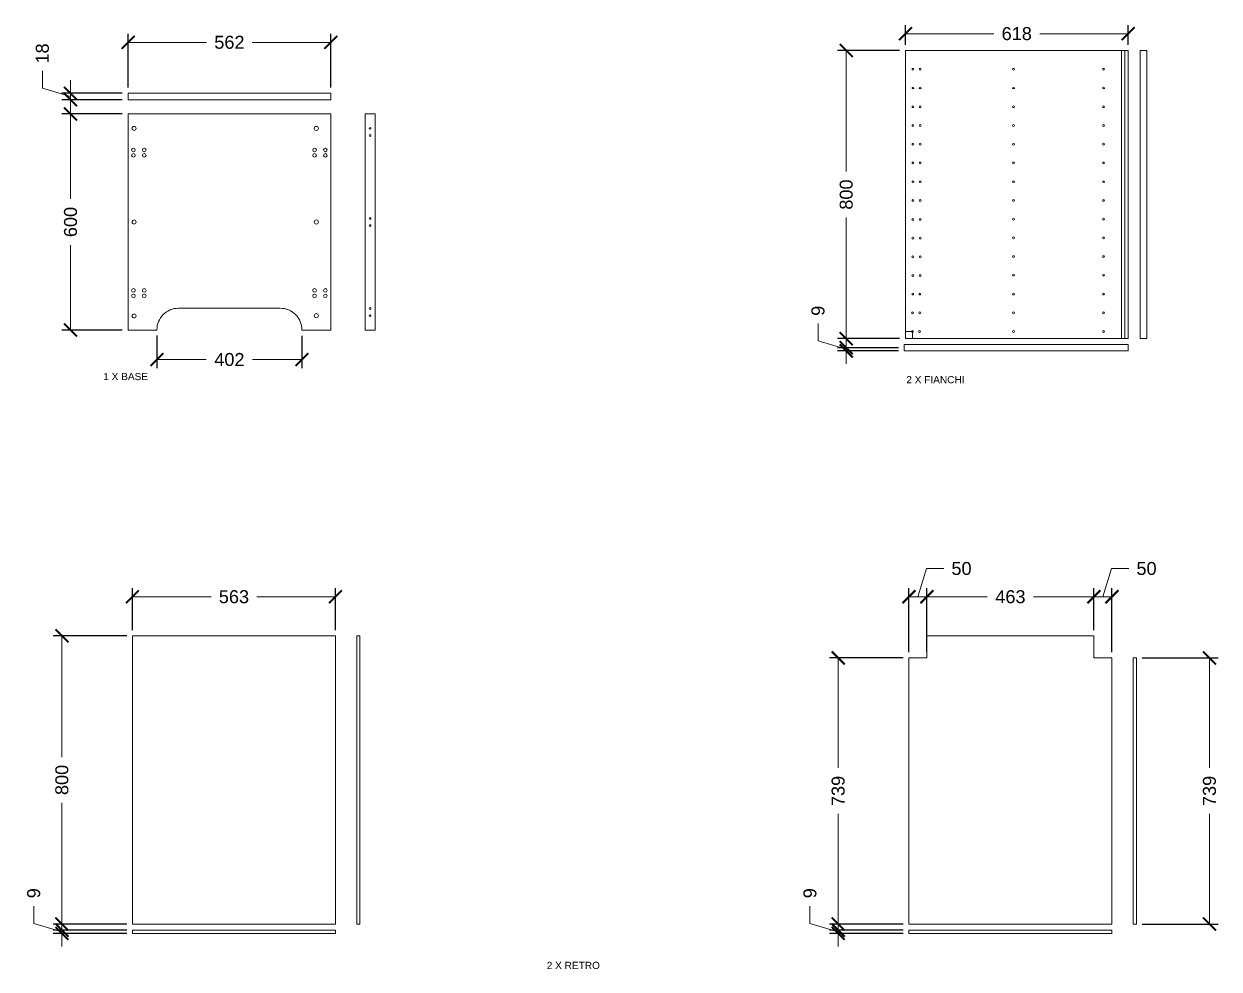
# Model space of a CAD drawing. Header units: inches. Extents: x -604 to 886, y -153 to 560.
# Drawn here: x 553.9 to 885.6, y 297.8 to 560.2 of the extents above; entities that cross this region are included whole.
import ezdxf

# ---------------------------------------------------------------- set-up
doc = ezdxf.new("R2010")
doc.units = ezdxf.units.IN
doc.header["$MEASUREMENT"] = 0
doc.layers.add('A-ANNO-DIMS', color=3, linetype='Continuous', lineweight=18)
doc.layers.add('A-ELEV-MBE', color=7, linetype='Continuous', lineweight=18)
doc.layers.add('Layer1', color=3, linetype='Continuous')
doc.styles.add('ARIAL', font='Arial.ttf')
doc.styles.get("Standard").update_dxf_attribs({"font": 'Arial.ttf'})
doc.dimstyles.new('E-0020_TICK_13', dxfattribs={"dimscale": 0.1, "dimtxt": 36, "dimasz": 36, "dimexe": 24, "dimexo": 16, "dimgap": 24, "dimtad": 0, "dimdec": 0, "dimlfac": 10, "dimzin": 0, "dimdsep": 46, "dimtxsty": 'ARIAL', "dimblk": 'ARCHTICK', "dimblk1": 'ARCHTICK', "dimblk2": 'ARCHTICK', "dimcen": 24, "dimclrd": 256, "dimclre": 256, "dimclrt": 256, "dimadec": 0, "dimazin": 0, "dimtfac": 1, "dimtdec": 0, "dimtmove": 1, "dimatfit": 3, "dimldrblk": 'OPEN90', "dimfxl": 1, "dimtfill": 1, "dimtolj": 1, "dimtzin": 0, "dimlwd": -1, "dimarcsym": 0})

# ---------------------------------------------------------------- blocks, each defined once
blk = doc.blocks.new('_ArchTick')
at = {"color": 0, "linetype": 'ByBlock', "const_width": 0.15}
blk.add_lwpolyline([(-0.5, -0.5), (0.5, 0.5)], dxfattribs=at)
blk = doc.blocks.new('*D16')
at = {"layer": 'A-ANNO-DIMS', "lineweight": -2, "transparency": 16777216}
for p, q in [((581.22, 535.21), (564.46, 535.21)), ((581.22, 475.21), (564.46, 475.21))]:
    blk.add_line(p, q, dxfattribs=at)
at = {"layer": 'A-ANNO-DIMS', "transparency": 16777216}
for p, q in [((566.86, 535.21), (566.86, 511.61)), ((566.86, 475.21), (566.86, 498.81))]:
    blk.add_line(p, q, dxfattribs=at)
at = {"layer": 'Defpoints', "color": 0, "transparency": 16777216}
for p in [(582.82, 535.21), (566.86, 475.21), (582.82, 475.21)]:
    blk.add_point(p, dxfattribs=at)
at = {"layer": 'A-ANNO-DIMS', "transparency": 16777216, "xscale": 3.6, "yscale": 3.6, "zscale": 3.6}
for p, rotation in [((566.86, 535.21), 90), ((566.86, 475.21), 270)]:
    blk.add_blockref('_ArchTick', p, dxfattribs=dict(at, rotation=rotation))
at = {"layer": 'A-ANNO-DIMS', "transparency": 16777216, "insert": (566.86, 505.21), "char_height": 3.6, "attachment_point": 5, "rotation": 90, "style": 'ARIAL', "bg_fill": 3, "box_fill_scale": 1.25, "bg_fill_color": 256, "bg_fill_true_color": 13158600, "bg_fill_transparency": 0}
blk.add_mtext('\\A1;600', dxfattribs=at)
blk = doc.blocks.new('_Open90')
blk = doc.blocks.new('*D17')
at = {"layer": 'A-ANNO-DIMS', "lineweight": -2, "transparency": 16777216}
for p, q in [((582.43, 390.32), (562.06, 390.32)), ((582.43, 310.32), (562.06, 310.32))]:
    blk.add_line(p, q, dxfattribs=at)
at = {"layer": 'A-ANNO-DIMS', "transparency": 16777216}
for p, q in [((564.46, 390.32), (564.46, 356.68)), ((564.46, 310.32), (564.46, 343.97))]:
    blk.add_line(p, q, dxfattribs=at)
at = {"layer": 'Defpoints', "color": 0, "transparency": 16777216}
for p in [(584.03, 390.32), (564.46, 310.32), (584.03, 310.32)]:
    blk.add_point(p, dxfattribs=at)
at = {"layer": 'A-ANNO-DIMS', "transparency": 16777216, "xscale": 3.6, "yscale": 3.6, "zscale": 3.6}
for p, rotation in [((564.46, 390.32), 90), ((564.46, 310.32), 270)]:
    blk.add_blockref('_ArchTick', p, dxfattribs=dict(at, rotation=rotation))
at = {"layer": 'A-ANNO-DIMS', "transparency": 16777216, "insert": (564.46, 350.32), "char_height": 3.6, "attachment_point": 5, "rotation": 90, "style": 'ARIAL', "bg_fill": 3, "box_fill_scale": 1.25, "bg_fill_color": 256, "bg_fill_true_color": 13158600, "bg_fill_transparency": 0}
blk.add_mtext('\\A1;800', dxfattribs=at)
blk = doc.blocks.new('*D18')
at = {"layer": 'A-ANNO-DIMS', "transparency": 16777216}
for p, q in [((559.04, 542.4), (559.04, 547.2)), ((566.86, 540.95), (566.86, 544.55)), ((566.86, 540.05), (559.04, 542.4)), ((566.86, 540.95), (566.86, 539.15)), ((566.86, 540.95), (566.86, 539.15)), ((566.86, 539.15), (566.86, 535.55))]:
    blk.add_line(p, q, dxfattribs=at)
at = {"layer": 'A-ANNO-DIMS', "lineweight": -2, "transparency": 16777216}
for p, q in [((581.22, 540.95), (564.46, 540.95)), ((581.22, 539.15), (564.46, 539.15))]:
    blk.add_line(p, q, dxfattribs=at)
at = {"layer": 'Defpoints', "color": 0, "transparency": 16777216}
for p in [(582.82, 540.95), (566.86, 539.15), (582.82, 539.15)]:
    blk.add_point(p, dxfattribs=at)
at = {"layer": 'A-ANNO-DIMS', "transparency": 16777216, "xscale": 3.6, "yscale": 3.6, "zscale": 3.6}
for p, rotation in [((566.86, 540.95), 270), ((566.86, 539.15), 90)]:
    blk.add_blockref('_ArchTick', p, dxfattribs=dict(at, rotation=rotation))
at = {"layer": 'A-ANNO-DIMS', "transparency": 16777216, "insert": (559.04, 552.01), "char_height": 3.6, "attachment_point": 5, "rotation": 90, "style": 'ARIAL', "bg_fill": 3, "box_fill_scale": 1.25, "bg_fill_color": 256, "bg_fill_true_color": 13158600, "bg_fill_transparency": 0}
blk.add_mtext('\\A1;18', dxfattribs=at)
blk = doc.blocks.new('*D19')
at = {"layer": 'A-ANNO-DIMS', "lineweight": -2, "transparency": 16777216}
for p, q in [((582.82, 542.55), (582.82, 557.49)), ((639.06, 542.55), (639.06, 557.49))]:
    blk.add_line(p, q, dxfattribs=at)
at = {"layer": 'A-ANNO-DIMS', "transparency": 16777216}
for p, q in [((582.82, 555.09), (604.61, 555.09)), ((639.06, 555.09), (617.27, 555.09))]:
    blk.add_line(p, q, dxfattribs=at)
at = {"layer": 'Defpoints', "color": 0, "transparency": 16777216}
for p in [(639.06, 555.09), (582.82, 540.95), (639.06, 540.95)]:
    blk.add_point(p, dxfattribs=at)
at = {"layer": 'A-ANNO-DIMS', "transparency": 16777216, "xscale": 3.6, "yscale": 3.6, "zscale": 3.6, "rotation": 180}
blk.add_blockref('_ArchTick', (582.82, 555.09), dxfattribs=at)
at = {"layer": 'A-ANNO-DIMS', "transparency": 16777216, "xscale": 3.6, "yscale": 3.6, "zscale": 3.6}
blk.add_blockref('_ArchTick', (639.06, 555.09), dxfattribs=at)
at = {"layer": 'A-ANNO-DIMS', "transparency": 16777216, "insert": (610.94, 555.09), "char_height": 3.6, "attachment_point": 5, "style": 'ARIAL', "bg_fill": 3, "box_fill_scale": 1.25, "bg_fill_color": 256, "bg_fill_true_color": 13158600, "bg_fill_transparency": 0}
blk.add_mtext('\\A1;562', dxfattribs=at)
blk = doc.blocks.new('*D20')
at = {"layer": 'A-ANNO-DIMS', "lineweight": -2, "transparency": 16777216}
for p, q in [((590.82, 473.67), (590.82, 464.62)), ((631.06, 473.61), (631.06, 464.62))]:
    blk.add_line(p, q, dxfattribs=at)
at = {"layer": 'A-ANNO-DIMS', "transparency": 16777216}
for p, q in [((590.82, 467.02), (604.51, 467.02)), ((631.06, 467.02), (617.37, 467.02))]:
    blk.add_line(p, q, dxfattribs=at)
at = {"layer": 'Defpoints', "color": 0, "transparency": 16777216}
for p in [(590.82, 475.27), (631.06, 475.21), (631.06, 467.02)]:
    blk.add_point(p, dxfattribs=at)
at = {"layer": 'A-ANNO-DIMS', "transparency": 16777216, "xscale": 3.6, "yscale": 3.6, "zscale": 3.6, "rotation": 180}
blk.add_blockref('_ArchTick', (590.82, 467.02), dxfattribs=at)
at = {"layer": 'A-ANNO-DIMS', "transparency": 16777216, "xscale": 3.6, "yscale": 3.6, "zscale": 3.6}
blk.add_blockref('_ArchTick', (631.06, 467.02), dxfattribs=at)
at = {"layer": 'A-ANNO-DIMS', "transparency": 16777216, "insert": (610.94, 467.02), "char_height": 3.6, "attachment_point": 5, "style": 'ARIAL', "bg_fill": 3, "box_fill_scale": 1.25, "bg_fill_color": 256, "bg_fill_true_color": 13158600, "bg_fill_transparency": 0}
blk.add_mtext('\\A1;402', dxfattribs=at)
blk = doc.blocks.new('*D21')
at = {"layer": 'A-ANNO-DIMS', "transparency": 16777216}
for p, q in [((556.64, 310.51), (556.64, 315.31)), ((564.46, 308.61), (564.46, 312.21)), ((564.46, 308.16), (556.64, 310.51)), ((564.46, 308.61), (564.46, 307.71)), ((564.46, 308.61), (564.46, 307.71)), ((564.46, 307.71), (564.46, 304.11))]:
    blk.add_line(p, q, dxfattribs=at)
at = {"layer": 'A-ANNO-DIMS', "lineweight": -2, "transparency": 16777216}
for p, q in [((582.43, 308.61), (562.06, 308.61)), ((582.43, 307.71), (562.06, 307.71))]:
    blk.add_line(p, q, dxfattribs=at)
at = {"layer": 'Defpoints', "color": 0, "transparency": 16777216}
for p in [(584.03, 308.61), (564.46, 307.71), (584.03, 307.71)]:
    blk.add_point(p, dxfattribs=at)
at = {"layer": 'A-ANNO-DIMS', "transparency": 16777216, "xscale": 3.6, "yscale": 3.6, "zscale": 3.6}
for p, rotation in [((564.46, 308.61), 270), ((564.46, 307.71), 90)]:
    blk.add_blockref('_ArchTick', p, dxfattribs=dict(at, rotation=rotation))
at = {"layer": 'A-ANNO-DIMS', "transparency": 16777216, "insert": (556.64, 318.86), "char_height": 3.6, "attachment_point": 5, "rotation": 90, "style": 'ARIAL', "bg_fill": 3, "box_fill_scale": 1.25, "bg_fill_color": 256, "bg_fill_true_color": 13158600, "bg_fill_transparency": 0}
blk.add_mtext('\\A1;9', dxfattribs=at)
blk = doc.blocks.new('*D22')
at = {"layer": 'A-ANNO-DIMS', "lineweight": -2, "transparency": 16777216}
for p, q in [((584.03, 391.92), (584.03, 403.57)), ((640.37, 391.92), (640.37, 403.57))]:
    blk.add_line(p, q, dxfattribs=at)
at = {"layer": 'A-ANNO-DIMS', "transparency": 16777216}
for p, q in [((584.03, 401.17), (605.84, 401.17)), ((640.37, 401.17), (618.55, 401.17))]:
    blk.add_line(p, q, dxfattribs=at)
at = {"layer": 'Defpoints', "color": 0, "transparency": 16777216}
for p in [(640.37, 401.17), (584.03, 390.32), (640.37, 390.32)]:
    blk.add_point(p, dxfattribs=at)
at = {"layer": 'A-ANNO-DIMS', "transparency": 16777216, "xscale": 3.6, "yscale": 3.6, "zscale": 3.6, "rotation": 180}
blk.add_blockref('_ArchTick', (584.03, 401.17), dxfattribs=at)
at = {"layer": 'A-ANNO-DIMS', "transparency": 16777216, "xscale": 3.6, "yscale": 3.6, "zscale": 3.6}
blk.add_blockref('_ArchTick', (640.37, 401.17), dxfattribs=at)
at = {"layer": 'A-ANNO-DIMS', "transparency": 16777216, "insert": (612.2, 401.17), "char_height": 3.6, "attachment_point": 5, "style": 'ARIAL', "bg_fill": 3, "box_fill_scale": 1.25, "bg_fill_color": 256, "bg_fill_true_color": 13158600, "bg_fill_transparency": 0}
blk.add_mtext('\\A1;563', dxfattribs=at)
blk = doc.blocks.new('*D23')
at = {"layer": 'A-ANNO-DIMS', "transparency": 16777216}
for p, q in [((802, 401.17), (804.35, 409)), ((804.35, 409), (809.15, 409)), ((799.5, 401.17), (804.5, 401.17))]:
    blk.add_line(p, q, dxfattribs=at)
at = {"layer": 'A-ANNO-DIMS', "lineweight": -2, "transparency": 16777216}
for p, q in [((799.5, 385.8), (799.5, 403.57)), ((804.5, 385.8), (804.5, 403.57))]:
    blk.add_line(p, q, dxfattribs=at)
at = {"layer": 'Defpoints', "color": 0, "transparency": 16777216}
for p in [(804.5, 401.17), (799.5, 384.2), (804.5, 384.2)]:
    blk.add_point(p, dxfattribs=at)
at = {"layer": 'A-ANNO-DIMS', "transparency": 16777216, "xscale": 3.6, "yscale": 3.6, "zscale": 3.6, "rotation": 180}
blk.add_blockref('_ArchTick', (799.5, 401.17), dxfattribs=at)
at = {"layer": 'A-ANNO-DIMS', "transparency": 16777216, "xscale": 3.6, "yscale": 3.6, "zscale": 3.6}
blk.add_blockref('_ArchTick', (804.5, 401.17), dxfattribs=at)
at = {"layer": 'A-ANNO-DIMS', "transparency": 16777216, "insert": (814.1, 409), "char_height": 3.6, "attachment_point": 5, "style": 'ARIAL', "bg_fill": 3, "box_fill_scale": 1.25, "bg_fill_color": 256, "bg_fill_true_color": 13158600, "bg_fill_transparency": 0}
blk.add_mtext('\\A1;50', dxfattribs=at)
blk = doc.blocks.new('*D24')
at = {"layer": 'A-ANNO-DIMS', "lineweight": -2, "transparency": 16777216}
for p, q in [((804.5, 391.92), (804.5, 403.57)), ((850.84, 391.92), (850.84, 403.57))]:
    blk.add_line(p, q, dxfattribs=at)
at = {"layer": 'A-ANNO-DIMS', "transparency": 16777216}
for p, q in [((804.5, 401.17), (821.22, 401.17)), ((850.84, 401.17), (834.12, 401.17))]:
    blk.add_line(p, q, dxfattribs=at)
at = {"layer": 'Defpoints', "color": 0, "transparency": 16777216}
for p in [(850.84, 401.17), (804.5, 390.32), (850.84, 390.32)]:
    blk.add_point(p, dxfattribs=at)
at = {"layer": 'A-ANNO-DIMS', "transparency": 16777216, "xscale": 3.6, "yscale": 3.6, "zscale": 3.6, "rotation": 180}
blk.add_blockref('_ArchTick', (804.5, 401.17), dxfattribs=at)
at = {"layer": 'A-ANNO-DIMS', "transparency": 16777216, "xscale": 3.6, "yscale": 3.6, "zscale": 3.6}
blk.add_blockref('_ArchTick', (850.84, 401.17), dxfattribs=at)
at = {"layer": 'A-ANNO-DIMS', "transparency": 16777216, "insert": (827.67, 401.17), "char_height": 3.6, "attachment_point": 5, "style": 'ARIAL', "bg_fill": 3, "box_fill_scale": 1.25, "bg_fill_color": 256, "bg_fill_true_color": 13158600, "bg_fill_transparency": 0}
blk.add_mtext('\\A1;463', dxfattribs=at)
blk = doc.blocks.new('*D25')
at = {"layer": 'A-ANNO-DIMS', "transparency": 16777216}
for p, q in [((853.34, 401.17), (855.69, 409)), ((855.69, 409), (860.49, 409)), ((850.84, 401.17), (855.84, 401.17))]:
    blk.add_line(p, q, dxfattribs=at)
at = {"layer": 'A-ANNO-DIMS', "lineweight": -2, "transparency": 16777216}
for p, q in [((850.84, 391.92), (850.84, 403.57)), ((855.84, 385.8), (855.84, 403.57))]:
    blk.add_line(p, q, dxfattribs=at)
at = {"layer": 'Defpoints', "color": 0, "transparency": 16777216}
for p in [(855.84, 401.17), (850.84, 390.32), (855.84, 384.2)]:
    blk.add_point(p, dxfattribs=at)
at = {"layer": 'A-ANNO-DIMS', "transparency": 16777216, "xscale": 3.6, "yscale": 3.6, "zscale": 3.6, "rotation": 180}
blk.add_blockref('_ArchTick', (850.84, 401.17), dxfattribs=at)
at = {"layer": 'A-ANNO-DIMS', "transparency": 16777216, "xscale": 3.6, "yscale": 3.6, "zscale": 3.6}
blk.add_blockref('_ArchTick', (855.84, 401.17), dxfattribs=at)
at = {"layer": 'A-ANNO-DIMS', "transparency": 16777216, "insert": (865.44, 409), "char_height": 3.6, "attachment_point": 5, "style": 'ARIAL', "bg_fill": 3, "box_fill_scale": 1.25, "bg_fill_color": 256, "bg_fill_true_color": 13158600, "bg_fill_transparency": 0}
blk.add_mtext('\\A1;50', dxfattribs=at)
blk = doc.blocks.new('*D26')
at = {"layer": 'A-ANNO-DIMS', "lineweight": -2, "transparency": 16777216}
for p, q in [((797.9, 384.2), (777.48, 384.2)), ((797.9, 310.32), (777.48, 310.32))]:
    blk.add_line(p, q, dxfattribs=at)
at = {"layer": 'A-ANNO-DIMS', "transparency": 16777216}
for p, q in [((779.88, 384.2), (779.88, 353.64)), ((779.88, 310.32), (779.88, 340.88))]:
    blk.add_line(p, q, dxfattribs=at)
at = {"layer": 'Defpoints', "color": 0, "transparency": 16777216}
for p in [(799.5, 384.2), (779.88, 310.32), (799.5, 310.32)]:
    blk.add_point(p, dxfattribs=at)
at = {"layer": 'A-ANNO-DIMS', "transparency": 16777216, "xscale": 3.6, "yscale": 3.6, "zscale": 3.6}
for p, rotation in [((779.88, 384.2), 90), ((779.88, 310.32), 270)]:
    blk.add_blockref('_ArchTick', p, dxfattribs=dict(at, rotation=rotation))
at = {"layer": 'A-ANNO-DIMS', "transparency": 16777216, "insert": (779.88, 347.26), "char_height": 3.6, "attachment_point": 5, "rotation": 90, "style": 'ARIAL', "bg_fill": 3, "box_fill_scale": 1.25, "bg_fill_color": 256, "bg_fill_true_color": 13158600, "bg_fill_transparency": 0}
blk.add_mtext('\\A1;739', dxfattribs=at)
blk = doc.blocks.new('*D27')
at = {"layer": 'A-ANNO-DIMS', "transparency": 16777216}
for p, q in [((772.05, 310.51), (772.05, 315.31)), ((779.88, 308.61), (779.88, 312.21)), ((779.88, 308.16), (772.05, 310.51)), ((779.88, 308.61), (779.88, 307.71)), ((779.88, 308.61), (779.88, 307.71)), ((779.88, 307.71), (779.88, 304.11))]:
    blk.add_line(p, q, dxfattribs=at)
at = {"layer": 'A-ANNO-DIMS', "lineweight": -2, "transparency": 16777216}
for p, q in [((797.9, 308.61), (777.48, 308.61)), ((797.9, 307.71), (777.48, 307.71))]:
    blk.add_line(p, q, dxfattribs=at)
at = {"layer": 'Defpoints', "color": 0, "transparency": 16777216}
for p in [(799.5, 308.61), (779.88, 307.71), (799.5, 307.71)]:
    blk.add_point(p, dxfattribs=at)
at = {"layer": 'A-ANNO-DIMS', "transparency": 16777216, "xscale": 3.6, "yscale": 3.6, "zscale": 3.6}
for p, rotation in [((779.88, 308.61), 270), ((779.88, 307.71), 90)]:
    blk.add_blockref('_ArchTick', p, dxfattribs=dict(at, rotation=rotation))
at = {"layer": 'A-ANNO-DIMS', "transparency": 16777216, "insert": (772.05, 318.86), "char_height": 3.6, "attachment_point": 5, "rotation": 90, "style": 'ARIAL', "bg_fill": 3, "box_fill_scale": 1.25, "bg_fill_color": 256, "bg_fill_true_color": 13158600, "bg_fill_transparency": 0}
blk.add_mtext('\\A1;9', dxfattribs=at)
blk = doc.blocks.new('*D28')
at = {"layer": 'A-ANNO-DIMS', "lineweight": -2, "transparency": 16777216}
for p, q in [((798.53, 554.43), (798.53, 559.89)), ((860.33, 554.43), (860.33, 559.89))]:
    blk.add_line(p, q, dxfattribs=at)
at = {"layer": 'A-ANNO-DIMS', "transparency": 16777216}
for p, q in [((798.53, 557.49), (823.03, 557.49)), ((860.33, 557.49), (835.83, 557.49))]:
    blk.add_line(p, q, dxfattribs=at)
at = {"layer": 'Defpoints', "color": 0, "transparency": 16777216}
for p in [(860.33, 557.49), (798.53, 552.83), (860.33, 552.83)]:
    blk.add_point(p, dxfattribs=at)
at = {"layer": 'A-ANNO-DIMS', "transparency": 16777216, "xscale": 3.6, "yscale": 3.6, "zscale": 3.6, "rotation": 180}
blk.add_blockref('_ArchTick', (798.53, 557.49), dxfattribs=at)
at = {"layer": 'A-ANNO-DIMS', "transparency": 16777216, "xscale": 3.6, "yscale": 3.6, "zscale": 3.6}
blk.add_blockref('_ArchTick', (860.33, 557.49), dxfattribs=at)
at = {"layer": 'A-ANNO-DIMS', "transparency": 16777216, "insert": (829.43, 557.49), "char_height": 3.6, "attachment_point": 5, "style": 'ARIAL', "bg_fill": 3, "box_fill_scale": 1.25, "bg_fill_color": 256, "bg_fill_true_color": 13158600, "bg_fill_transparency": 0}
blk.add_mtext('\\A1;618', dxfattribs=at)
blk = doc.blocks.new('*D29')
at = {"layer": 'A-ANNO-DIMS', "lineweight": -2, "transparency": 16777216}
for p, q in [((796.93, 552.83), (779.72, 552.83)), ((796.93, 472.83), (779.72, 472.83))]:
    blk.add_line(p, q, dxfattribs=at)
at = {"layer": 'A-ANNO-DIMS', "transparency": 16777216}
for p, q in [((782.12, 552.83), (782.12, 519.19)), ((782.12, 472.83), (782.12, 506.48))]:
    blk.add_line(p, q, dxfattribs=at)
at = {"layer": 'Defpoints', "color": 0, "transparency": 16777216}
for p in [(798.53, 552.83), (782.12, 472.83), (798.53, 472.83)]:
    blk.add_point(p, dxfattribs=at)
at = {"layer": 'A-ANNO-DIMS', "transparency": 16777216, "xscale": 3.6, "yscale": 3.6, "zscale": 3.6}
for p, rotation in [((782.12, 552.83), 90), ((782.12, 472.83), 270)]:
    blk.add_blockref('_ArchTick', p, dxfattribs=dict(at, rotation=rotation))
at = {"layer": 'A-ANNO-DIMS', "transparency": 16777216, "insert": (782.12, 512.83), "char_height": 3.6, "attachment_point": 5, "rotation": 90, "style": 'ARIAL', "bg_fill": 3, "box_fill_scale": 1.25, "bg_fill_color": 256, "bg_fill_true_color": 13158600, "bg_fill_transparency": 0}
blk.add_mtext('\\A1;800', dxfattribs=at)
blk = doc.blocks.new('*D30')
at = {"layer": 'A-ANNO-DIMS', "transparency": 16777216}
for p, q in [((774.29, 472.21), (774.29, 477.01)), ((782.12, 469.87), (774.29, 472.21)), ((782.12, 470.32), (782.12, 473.92)), ((782.12, 470.32), (782.12, 469.42)), ((782.12, 470.32), (782.12, 469.42)), ((782.12, 469.42), (782.12, 465.82))]:
    blk.add_line(p, q, dxfattribs=at)
at = {"layer": 'A-ANNO-DIMS', "lineweight": -2, "transparency": 16777216}
for p, q in [((796.59, 470.32), (779.72, 470.32)), ((796.59, 469.42), (779.72, 469.42))]:
    blk.add_line(p, q, dxfattribs=at)
at = {"layer": 'Defpoints', "color": 0, "transparency": 16777216}
for p in [(782.12, 469.42), (798.19, 470.32), (798.19, 469.42)]:
    blk.add_point(p, dxfattribs=at)
at = {"layer": 'A-ANNO-DIMS', "transparency": 16777216, "xscale": 3.6, "yscale": 3.6, "zscale": 3.6}
for p, rotation in [((782.12, 470.32), 270), ((782.12, 469.42), 90)]:
    blk.add_blockref('_ArchTick', p, dxfattribs=dict(at, rotation=rotation))
at = {"layer": 'A-ANNO-DIMS', "transparency": 16777216, "insert": (774.29, 480.57), "char_height": 3.6, "attachment_point": 5, "rotation": 90, "style": 'ARIAL', "bg_fill": 3, "box_fill_scale": 1.25, "bg_fill_color": 256, "bg_fill_true_color": 13158600, "bg_fill_transparency": 0}
blk.add_mtext('\\A1;9', dxfattribs=at)
blk = doc.blocks.new('*D54')
at = {"layer": 'A-ANNO-DIMS', "lineweight": -2, "transparency": 16777216}
for p, q in [((864.23, 384.2), (885.31, 384.2)), ((864.23, 310.32), (885.31, 310.32))]:
    blk.add_line(p, q, dxfattribs=at)
at = {"layer": 'A-ANNO-DIMS', "transparency": 16777216}
for p, q in [((882.91, 384.2), (882.91, 353.64)), ((882.91, 310.32), (882.91, 340.88))]:
    blk.add_line(p, q, dxfattribs=at)
at = {"layer": 'Defpoints', "color": 0, "transparency": 16777216}
for p in [(862.63, 384.2), (862.63, 310.32), (882.91, 310.32)]:
    blk.add_point(p, dxfattribs=at)
at = {"layer": 'A-ANNO-DIMS', "transparency": 16777216, "xscale": 3.6, "yscale": 3.6, "zscale": 3.6}
for p, rotation in [((882.91, 384.2), 90), ((882.91, 310.32), 270)]:
    blk.add_blockref('_ArchTick', p, dxfattribs=dict(at, rotation=rotation))
at = {"layer": 'A-ANNO-DIMS', "transparency": 16777216, "insert": (882.91, 347.26), "char_height": 3.6, "attachment_point": 5, "rotation": 90, "style": 'ARIAL', "bg_fill": 3, "box_fill_scale": 1.25, "bg_fill_color": 256, "bg_fill_true_color": 13158600, "bg_fill_transparency": 0}
blk.add_mtext('\\A1;739', dxfattribs=at)

msp = doc.modelspace()

# ---------------------------------------------------------------- linework, layer by layer
at = {"layer": 'A-ANNO-DIMS'}
msp.add_line((800.48, 472.83), (800.48, 474.81), dxfattribs=at)
at = {"layer": 'A-ELEV-MBE'}
for p, q in [((639.06, 535.21), (635.06, 535.21)), ((639.06, 535.21), (639.06, 531.21)), ((582.82, 475.21), (582.82, 479.21)), ((582.82, 475.21), (590.82, 475.21)), ((639.06, 475.21), (631.06, 475.21)), ((584.03, 310.32), (584.03, 390.32)), ((584.03, 390.32), (640.37, 390.32)), ((640.37, 390.32), (640.37, 310.32)), ((804.5, 390.32), (850.84, 390.32)), ((804.5, 390.32), (804.5, 384.2)), ((850.84, 390.32), (850.84, 384.2)), ((799.5, 310.32), (799.5, 384.2)), ((804.5, 384.2), (799.5, 384.2)), ((850.84, 384.2), (855.84, 384.2)), ((855.84, 384.2), (855.84, 310.32)), ((584.03, 341.12), (584.03, 342.72)), ((799.5, 341.12), (799.5, 342.72)), ((584.03, 339.22), (584.03, 339.32)), ((799.5, 339.22), (799.5, 339.32)), ((584.03, 310.32), (640.37, 310.32)), ((799.5, 310.32), (855.84, 310.32))]:
    msp.add_line(p, q, dxfattribs=at)
for points in [[(798.53, 472.83), (860.33, 472.83), (860.33, 552.83), (798.53, 552.83)], [(863.71, 472.83), (865.51, 472.83), (865.51, 552.83), (863.71, 552.83)], [(639.06, 539.15), (582.82, 539.15), (582.82, 540.95), (639.06, 540.95)], [(651.38, 475.21), (648.58, 475.21), (648.58, 535.21), (651.38, 535.21)], [(798.19, 469.42), (860.33, 469.42), (860.33, 471.22), (798.19, 471.22)], [(646.26, 310.32), (647.16, 310.32), (647.16, 390.32), (646.26, 390.32)], [(861.73, 310.32), (862.63, 310.32), (862.63, 384.2), (861.73, 384.2)], [(584.03, 307.71), (640.37, 307.71), (640.37, 308.61), (584.03, 308.61)], [(799.5, 307.71), (855.84, 307.71), (855.84, 308.61), (799.5, 308.61)]]:
    msp.add_lwpolyline(points, close=True, dxfattribs=at)
msp.add_lwpolyline([(582.82, 475.21), (582.82, 535.21), (639.06, 535.21), (639.06, 475.21)], dxfattribs=at)
msp.add_lwpolyline([(590.82, 475.21), (590.82, 475.27, -0.414214), (596.82, 481.27), (625.06, 481.27, -0.414214), (631.06, 475.27), (631.06, 475.21)], format="xyb", dxfattribs=at)
for centre, radius in [((800.62, 547.61), 0.25), ((802.62, 547.61), 0.25), ((828.53, 547.61), 0.25), ((853.53, 547.61), 0.25), ((800.62, 542.41), 0.25), ((802.62, 542.41), 0.25), ((828.53, 542.41), 0.25), ((853.53, 542.41), 0.25), ((800.62, 537.21), 0.25), ((802.62, 537.21), 0.25), ((828.53, 537.21), 0.25), ((853.53, 537.21), 0.25), ((584.5, 531.21), 0.56), ((635.06, 531.21), 0.56), ((649.98, 531.21), 0.25), ((800.62, 532.01), 0.25), ((802.62, 532.01), 0.25), ((828.53, 532.01), 0.25), ((853.53, 532.01), 0.25), ((649.98, 529.21), 0.25), ((584.31, 525.21), 0.5), ((584.31, 523.71), 0.5), ((587.31, 525.21), 0.5), ((587.31, 523.71), 0.5), ((634.57, 525.21), 0.5), ((634.57, 523.71), 0.5), ((637.57, 525.21), 0.5), ((637.57, 523.71), 0.5), ((800.62, 526.81), 0.25), ((802.62, 526.81), 0.25), ((828.53, 526.81), 0.25), ((853.53, 526.81), 0.25), ((800.62, 521.61), 0.25), ((802.62, 521.61), 0.25), ((828.53, 521.61), 0.25), ((853.53, 521.61), 0.25), ((800.62, 516.41), 0.25), ((802.62, 516.41), 0.25), ((828.53, 516.41), 0.25), ((853.53, 516.41), 0.25), ((800.62, 511.21), 0.25), ((802.62, 511.21), 0.25), ((828.53, 511.21), 0.25), ((853.53, 511.21), 0.25), ((635.06, 505.21), 0.56), ((649.98, 506.21), 0.25), ((649.98, 504.21), 0.25), ((800.61, 505.94), 0.25), ((802.61, 505.94), 0.25), ((828.53, 506.01), 0.25), ((853.53, 506.01), 0.25), ((800.61, 500.74), 0.25), ((802.61, 500.74), 0.25), ((828.53, 500.81), 0.25), ((853.53, 500.81), 0.25), ((800.61, 495.54), 0.25), ((802.61, 495.54), 0.25), ((828.53, 495.61), 0.25), ((853.53, 495.61), 0.25), ((800.61, 490.34), 0.25), ((802.61, 490.34), 0.25), ((828.53, 490.41), 0.25), ((853.53, 490.41), 0.25), ((584.31, 486.21), 0.5), ((584.31, 484.71), 0.5), ((587.31, 486.21), 0.5), ((587.31, 484.71), 0.5), ((634.57, 486.21), 0.5), ((634.57, 484.71), 0.5), ((637.57, 486.21), 0.5), ((637.57, 484.71), 0.5), ((800.57, 485.21), 0.25), ((802.57, 485.21), 0.25), ((828.53, 485.21), 0.25), ((853.53, 485.21), 0.25), ((649.98, 481.21), 0.25), ((635.06, 479.21), 0.56), ((649.98, 479.21), 0.25), ((800.52, 480.01), 0.25), ((802.52, 480.01), 0.25), ((828.53, 480.01), 0.25), ((853.53, 480.01), 0.25), ((800.48, 474.81), 0.25), ((802.48, 474.81), 0.25), ((828.53, 474.81), 0.25), ((853.53, 474.81), 0.25)]:
    msp.add_circle(centre, radius, dxfattribs=at)

# ---------------------------------------------------------------- texts
at = {"layer": 'Layer1', "char_height": 2, "attachment_point": 1}
for s, insert in [('1 X BASE', (575.94, 463.31)), ('2 X FIANCHI', (798.79, 462.44)), ('2 X RETRO', (699, 299.83))]:
    msp.add_mtext_dynamic_manual_height_columns(s, width=205.3923, gutter_width=1, heights=[0], dxfattribs=dict(at, insert=insert))

# ---------------------------------------------------------------- next in the draw order: dimensions: what is measured, and where the dimension line sits
at = {"layer": 'A-ANNO-DIMS'}
for base, p1, p2, picture, middle in [((860.33, 557.49), (798.53, 552.83), (860.33, 552.83), '*D28', (829.43, 557.49)), ((631.06, 467.02), (590.82, 475.27), (631.06, 475.21), '*D20', (610.94, 467.02)), ((804.5, 401.17), (799.5, 384.2), (804.5, 384.2), '*D23', (811.55, 409))]:
    dim = msp.add_linear_dim(base=base, p1=p1, p2=p2, dimstyle='E-0020_TICK_13', dxfattribs=at)
    dim.commit()
    dim.dimension.update_dxf_attribs({"geometry": picture, "text_midpoint": middle})
for base, p1, p2, picture, middle in [((566.86, 475.21), (582.82, 535.21), (582.82, 475.21), '*D16', (566.86, 505.21)), ((564.46, 310.32), (584.03, 390.32), (584.03, 310.32), '*D17', (564.46, 350.32))]:
    dim = msp.add_linear_dim(base=base, p1=p1, p2=p2, angle=90, dimstyle='E-0020_TICK_13', dxfattribs=at)
    dim.commit()
    dim.dimension.update_dxf_attribs({"geometry": picture, "text_midpoint": middle})

# ---------------------------------------------------------------- next in the draw order: linework, layer by layer
at = {"layer": 'A-ELEV-MBE'}
for p, q in [((858.53, 552.83), (858.53, 472.83)), ((859.43, 552.83), (859.43, 472.83))]:
    msp.add_line(p, q, dxfattribs=at)
for centre in [(584.5, 505.21), (584.5, 479.14)]:
    msp.add_circle(centre, 0.56, dxfattribs=at)

# ---------------------------------------------------------------- next in the draw order: dimensions: what is measured, and where the dimension line sits
at = {"layer": 'A-ANNO-DIMS'}
for base, p1, p2, picture, middle in [((566.86, 539.15), (582.82, 540.95), (582.82, 539.15), '*D18', (559.04, 549.6)), ((782.12, 472.83), (798.53, 552.83), (798.53, 472.83), '*D29', (782.12, 512.83)), ((779.88, 310.32), (799.5, 384.2), (799.5, 310.32), '*D26', (779.88, 347.26)), ((564.46, 307.71), (584.03, 308.61), (584.03, 307.71), '*D21', (556.64, 317.71))]:
    dim = msp.add_linear_dim(base=base, p1=p1, p2=p2, angle=90, dimstyle='E-0020_TICK_13', dxfattribs=at)
    dim.commit()
    dim.dimension.update_dxf_attribs({"geometry": picture, "text_midpoint": middle})
for base, p1, p2, picture, middle in [((640.37, 401.17), (584.03, 390.32), (640.37, 390.32), '*D22', (612.2, 401.17)), ((850.84, 401.17), (804.5, 390.32), (850.84, 390.32), '*D24', (827.67, 401.17))]:
    dim = msp.add_linear_dim(base=base, p1=p1, p2=p2, dimstyle='E-0020_TICK_13', dxfattribs=at)
    dim.commit()
    dim.dimension.update_dxf_attribs({"geometry": picture, "text_midpoint": middle})

# ---------------------------------------------------------------- next in the draw order: linework, layer by layer
at = {"layer": 'A-ELEV-MBE', "linetype": 'Continuous'}
msp.add_line((582.82, 535.21), (584.5, 535.21), dxfattribs=at)

# ---------------------------------------------------------------- next in the draw order: dimensions: what is measured, and where the dimension line sits
at = {"layer": 'A-ANNO-DIMS'}
for base, p1, p2, picture, middle in [((639.06, 555.09), (582.82, 540.95), (639.06, 540.95), '*D19', (610.94, 555.09)), ((855.84, 401.17), (850.84, 390.32), (855.84, 384.2), '*D25', (862.89, 409))]:
    dim = msp.add_linear_dim(base=base, p1=p1, p2=p2, dimstyle='E-0020_TICK_13', dxfattribs=at)
    dim.commit()
    dim.dimension.update_dxf_attribs({"geometry": picture, "text_midpoint": middle})
for base, p1, p2, picture, middle in [((782.12, 469.42), (798.19, 470.32), (798.19, 469.42), '*D30', (774.29, 479.41)), ((779.88, 307.71), (799.5, 308.61), (799.5, 307.71), '*D27', (772.05, 317.71))]:
    dim = msp.add_linear_dim(base=base, p1=p1, p2=p2, angle=90, dimstyle='E-0020_TICK_13', dxfattribs=at)
    dim.commit()
    dim.dimension.update_dxf_attribs({"geometry": picture, "text_midpoint": middle})

# ---------------------------------------------------------------- next in the draw order: linework, layer by layer
msp.add_line((798.53, 474.81), (800.48, 474.81), dxfattribs=at)

# ---------------------------------------------------------------- next in the draw order: dimensions: what is measured, and where the dimension line sits
dim = msp.add_linear_dim(base=(882.91, 310.32), p1=(862.63, 384.2), p2=(862.63, 310.32), angle=90, dimstyle='E-0020_TICK_13', dxfattribs=at)
dim.commit()
dim.dimension.update_dxf_attribs({"geometry": '*D54', "text_midpoint": (882.91, 347.26)})

doc.saveas('drawing.dxf')
